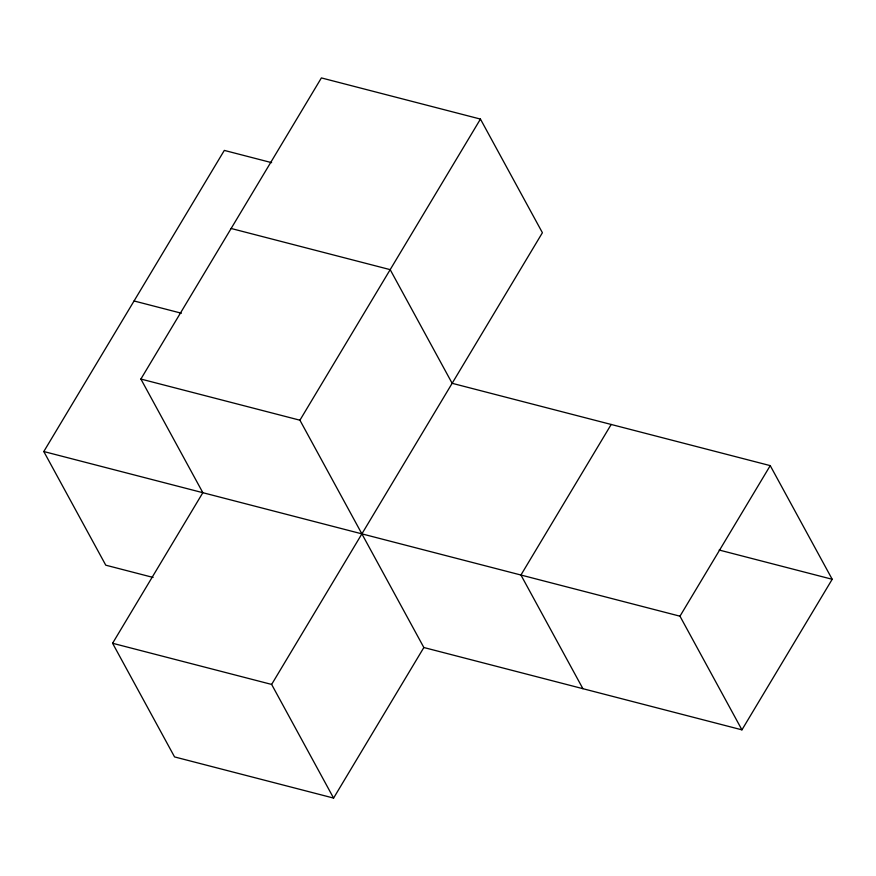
<?xml version="1.0" encoding="UTF-8"?>
<svg xmlns="http://www.w3.org/2000/svg" width="876" height="876" viewBox="0 0 876 876"><rect width="100%" height="100%" fill="white"/><g stroke="black" fill="none" stroke-linecap="round" stroke-linejoin="round"><path stroke-width="1.31" d="M153.081 577.437L105.766 565.184L43.8 451.534L224.311 150.409L271.637 162.651M140.883 379.045L321.393 77.92L480.442 119.081L542.408 232.731L271.637 684.43L333.592 798.08L423.853 647.517L299.92 420.206L140.883 379.045L202.849 492.695L112.588 643.269L174.554 756.919L333.592 798.08M299.92 420.206L480.442 119.081M611.185 424.466L520.935 575.028L582.901 688.678M770.234 465.627L832.2 579.277L741.939 729.85L679.973 616.189L770.234 465.627L452.147 383.305L390.181 269.644L231.133 228.483M134.061 300.972L181.376 313.214M719.163 550.029L832.2 579.277M43.8 451.534L679.973 616.189M423.853 647.517L741.939 729.85M112.588 643.269L271.637 684.43"/></g></svg>
